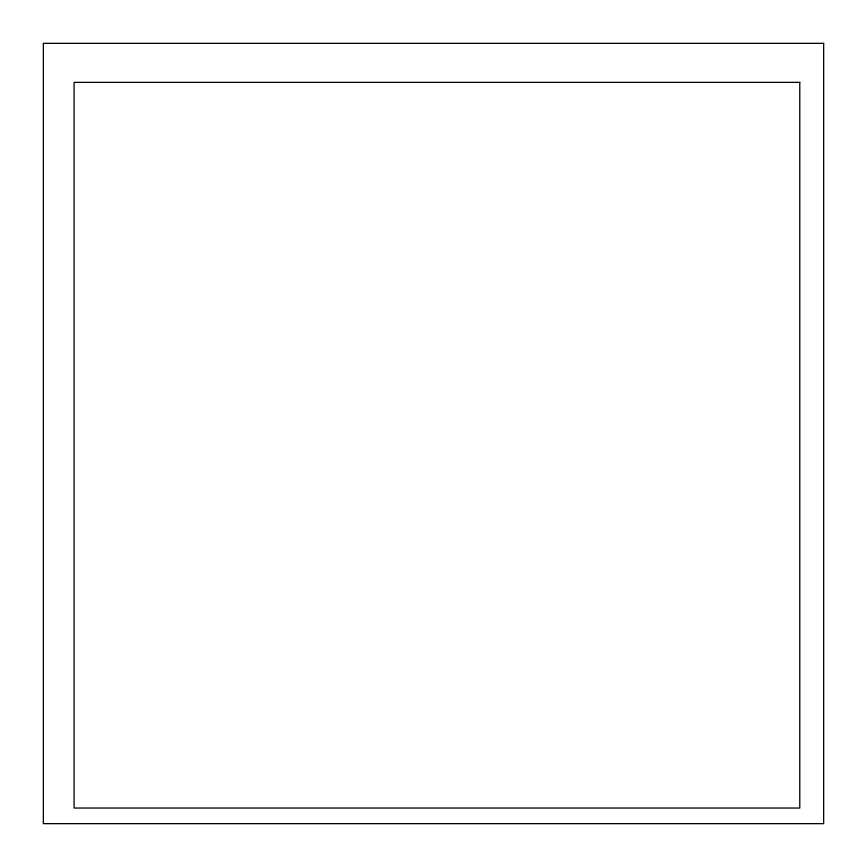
<?xml version="1.0" encoding="UTF-8"?>
<svg xmlns="http://www.w3.org/2000/svg" width="867" height="867" viewBox="0 0 867 867"><rect width="100%" height="100%" fill="white"/><g stroke="black" fill="none" stroke-linecap="round" stroke-linejoin="round"><path stroke-width="1.3" d="M823.65 43.35L43.35 43.35L43.35 823.65L823.65 823.65L823.65 43.35M799.775 82.365L74.096 82.365L74.096 808.044L799.775 808.044L799.775 82.365"/></g></svg>
